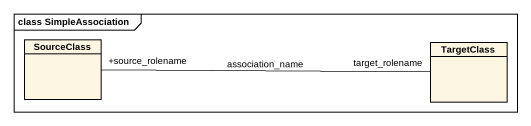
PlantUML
@startuml
mainframe class SimpleAssociation
hide circle
hide empty members
class SourceClass
class TargetClass
SourceClass "+source_rolename" -right- "target_rolename" TargetClass : association_name
@enduml
